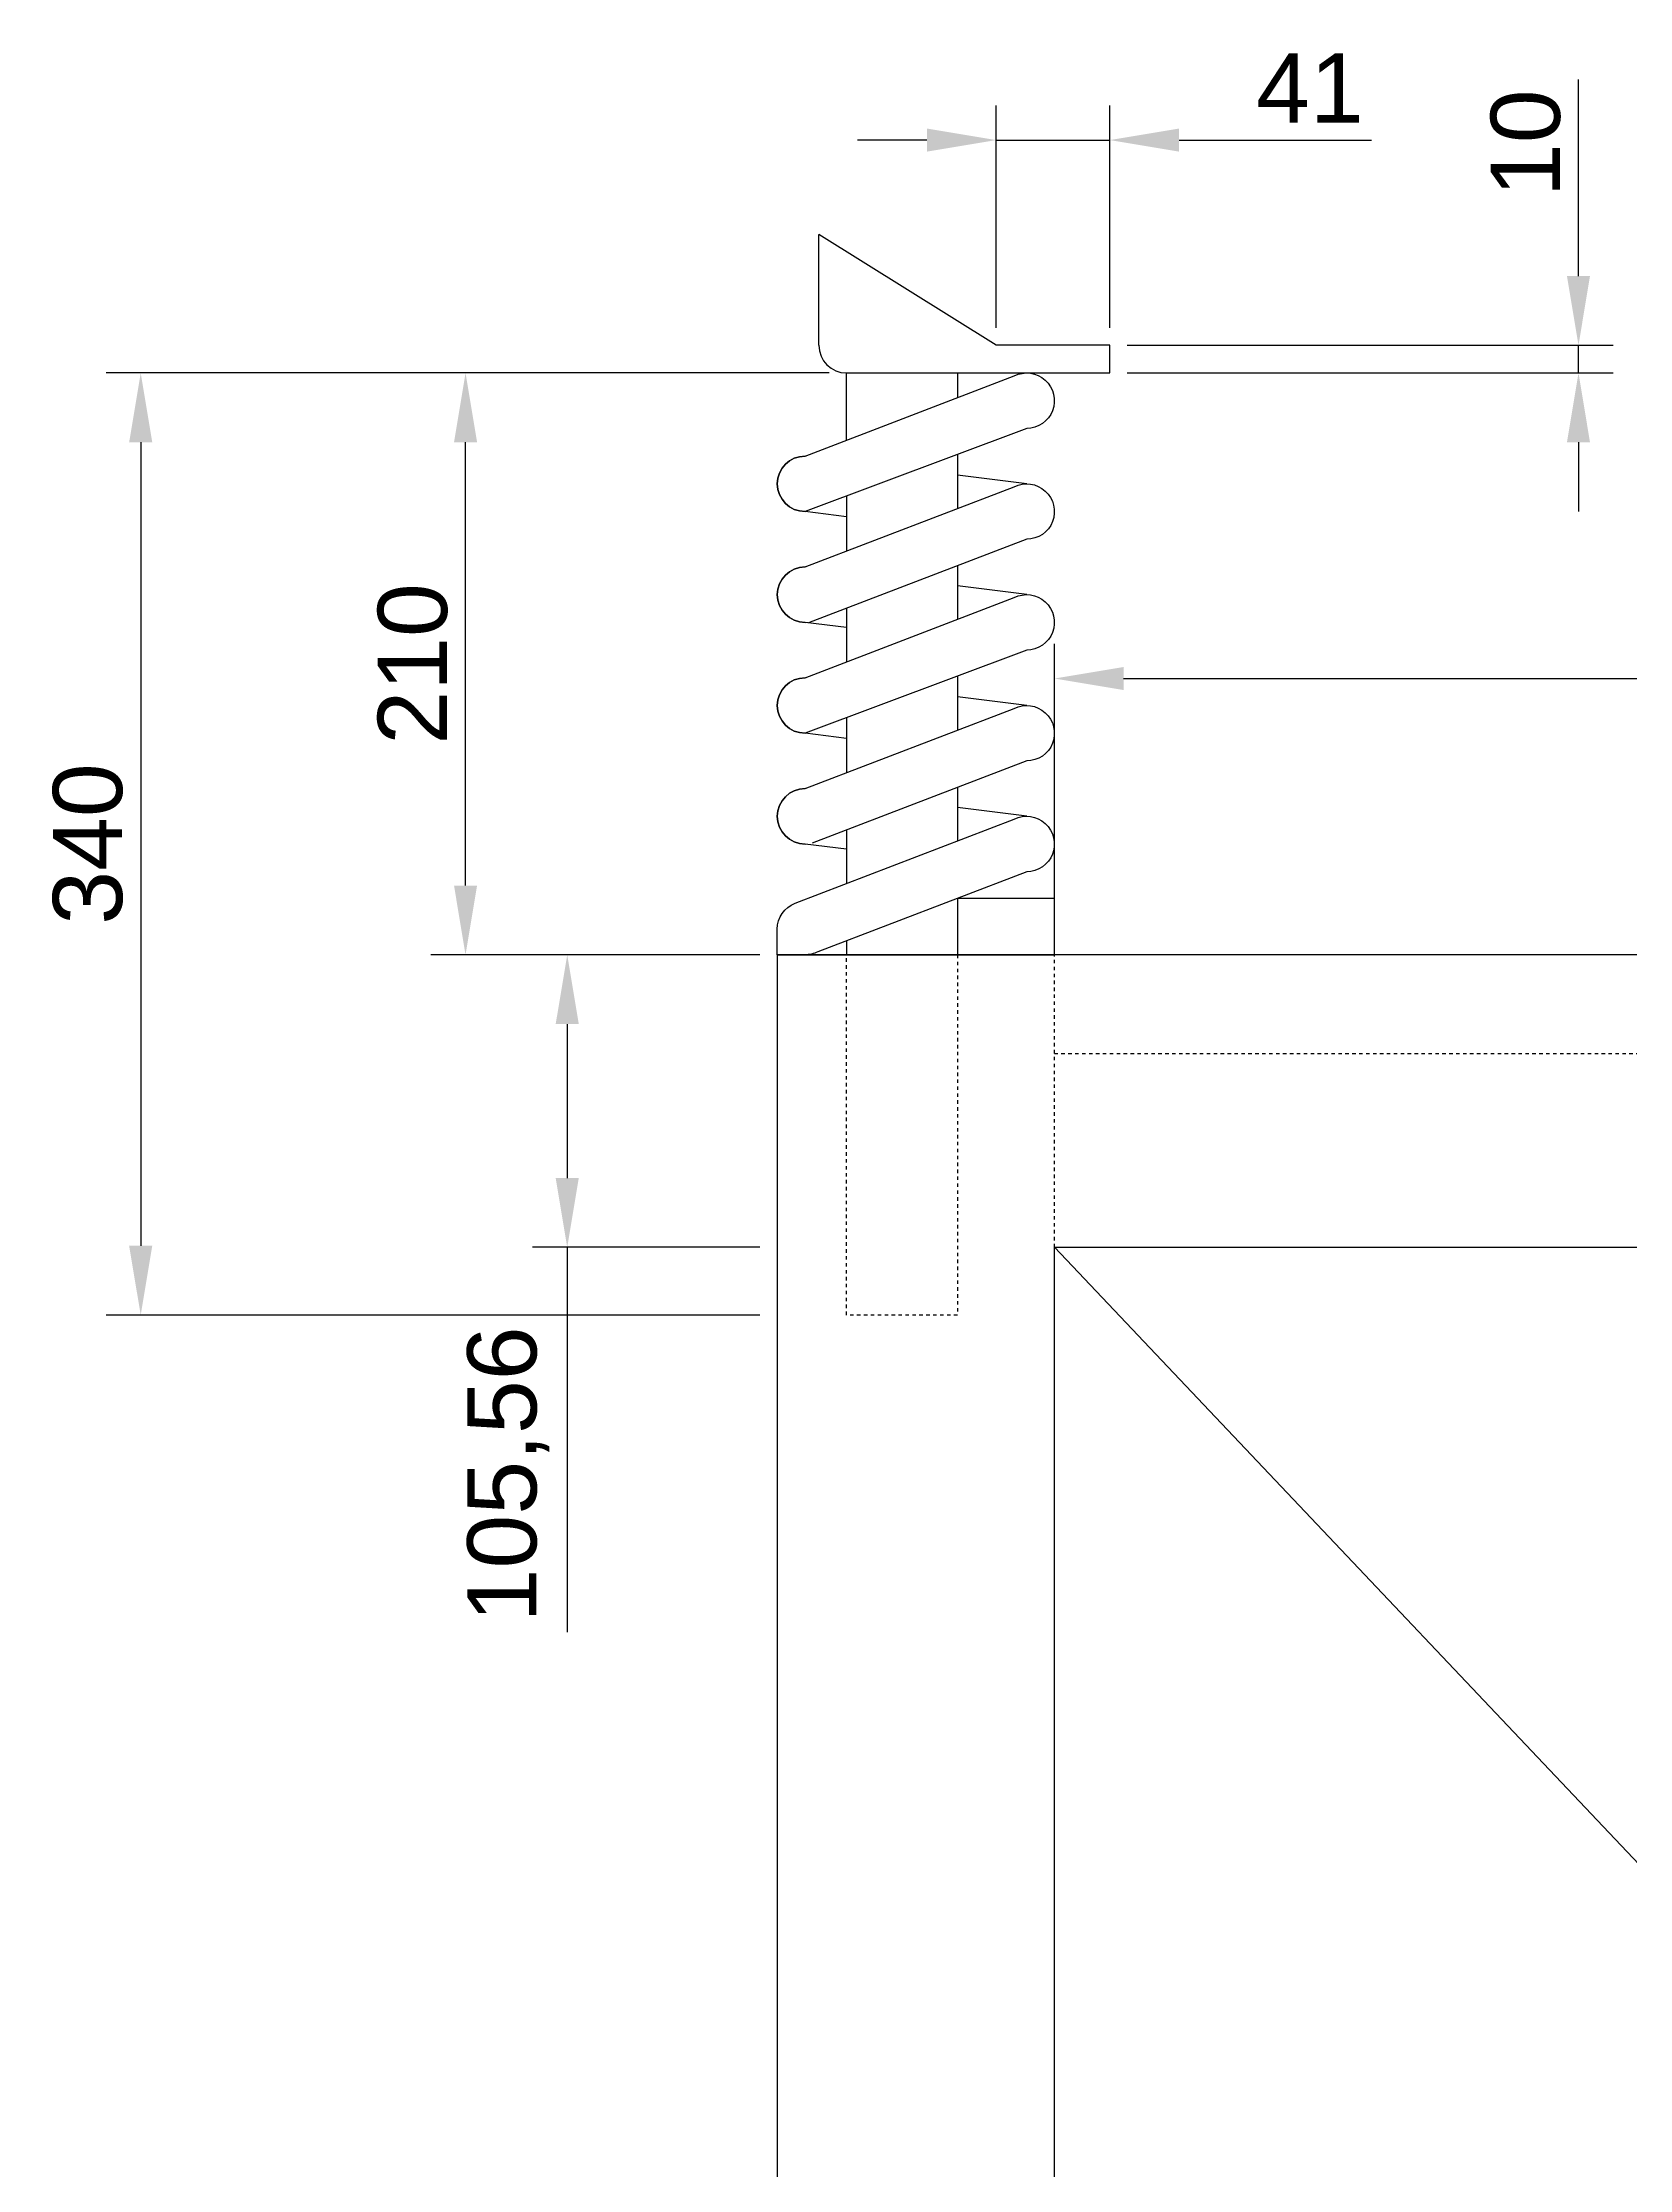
# Model space of a CAD drawing. Header units: millimetres. Extents: x 1887 to 5407, y 984 to 3911.
# Drawn here: x 1887 to 2460, y 3136 to 3903 of the extents above; entities that cross this region are included whole.
import ezdxf

# ---------------------------------------------------------------- set-up
doc = ezdxf.new("R2010")
doc.units = ezdxf.units.MM
doc.linetypes.add('JIS_02_1.2', pattern=[2.5, 1.25, -1.25])
doc.layers.add('PONTILHADO', color=7, linetype='JIS_02_1.2')
doc.styles.get("Standard").update_dxf_attribs({"font": 'arial.ttf'})
doc.dimstyles.new('Anotativo', dxfattribs={"dimscale": 0, "dimtxt": 2.5, "dimasz": 2.5, "dimexe": 1.25, "dimexo": 0.625, "dimtad": 1, "dimtxsty": 'Standard', "dimcen": 2.5, "dimadec": 0, "dimazin": 0, "dimtfac": 1, "dimtmove": 0, "dimatfit": 3, "dimfxl": 1, "dimarcsym": 0})

# ---------------------------------------------------------------- blocks, each defined once
blk = doc.blocks.new('*D6')
at = {"color": 0, "lineweight": -2, "transparency": 16777216}
for p, q in [((2171.11, 3784.21), (2027.34, 3784.21)), ((2039.84, 3599.21), (2039.84, 3759.21)), ((2146.11, 3574.21), (2027.34, 3574.21))]:
    blk.add_line(p, q, dxfattribs=at)
at = {"color": 0, "transparency": 16777216}
for points in [[(2035.68, 3759.21), (2044.01, 3759.21), (2039.84, 3784.21)], [(2035.68, 3599.21), (2044.01, 3599.21), (2039.84, 3574.21)]]:
    blk.add_solid(points, dxfattribs=at)
at = {"layer": 'Defpoints', "color": 0, "transparency": 16777216}
for p in [(2039.84, 3784.21), (2177.36, 3784.21), (2152.36, 3574.21)]:
    blk.add_point(p, dxfattribs=at)
at = {"color": 0, "transparency": 16777216, "insert": (2020.83, 3679.21), "char_height": 25, "attachment_point": 5, "rotation": 90}
blk.add_mtext('210', dxfattribs=at)
blk = doc.blocks.new('*D9')
at = {"color": 0, "lineweight": -2, "transparency": 16777216}
for p, q in [((2231.36, 3800.46), (2231.36, 3880.77)), ((2272.36, 3800.46), (2272.36, 3880.77)), ((2206.36, 3868.27), (2181.36, 3868.27)), ((2231.36, 3868.27), (2272.36, 3868.27)), ((2297.36, 3868.27), (2366.85, 3868.27))]:
    blk.add_line(p, q, dxfattribs=at)
at = {"color": 0, "transparency": 16777216}
for points in [[(2206.36, 3872.44), (2206.36, 3864.11), (2231.36, 3868.27)], [(2297.36, 3872.44), (2297.36, 3864.11), (2272.36, 3868.27)]]:
    blk.add_solid(points, dxfattribs=at)
at = {"layer": 'Defpoints', "color": 0, "transparency": 16777216}
for p in [(2272.36, 3868.27), (2231.36, 3794.21), (2272.36, 3794.21)]:
    blk.add_point(p, dxfattribs=at)
at = {"color": 0, "transparency": 16777216, "insert": (2344.61, 3887.07), "char_height": 25, "attachment_point": 5}
blk.add_mtext('41', dxfattribs=at)
blk = doc.blocks.new('*D10')
at = {"color": 0, "lineweight": -2, "transparency": 16777216}
for p, q in [((2441.52, 3819.21), (2441.52, 3890.08)), ((2278.61, 3794.21), (2454.02, 3794.21)), ((2441.52, 3784.21), (2441.52, 3794.21)), ((2278.61, 3784.21), (2454.02, 3784.21)), ((2441.52, 3759.21), (2441.52, 3734.21))]:
    blk.add_line(p, q, dxfattribs=at)
at = {"color": 0, "transparency": 16777216}
for points in [[(2437.35, 3819.21), (2445.68, 3819.21), (2441.52, 3794.21)], [(2437.35, 3759.21), (2445.68, 3759.21), (2441.52, 3784.21)]]:
    blk.add_solid(points, dxfattribs=at)
at = {"layer": 'Defpoints', "color": 0, "transparency": 16777216}
for p in [(2272.36, 3794.21), (2272.36, 3784.21), (2441.52, 3784.21)]:
    blk.add_point(p, dxfattribs=at)
at = {"color": 0, "transparency": 16777216, "insert": (2422.5, 3867.15), "char_height": 25, "attachment_point": 5, "rotation": 90}
blk.add_mtext('10', dxfattribs=at)
blk = doc.blocks.new('*D16')
at = {"color": 0, "lineweight": -2, "transparency": 16777216}
for p, q in [((2171.11, 3784.21), (1910.1, 3784.21)), ((1922.6, 3759.21), (1922.6, 3469.21)), ((2146.11, 3444.21), (1910.1, 3444.21))]:
    blk.add_line(p, q, dxfattribs=at)
at = {"color": 0, "transparency": 16777216}
for points in [[(1918.43, 3759.21), (1926.77, 3759.21), (1922.6, 3784.21)], [(1918.43, 3469.21), (1926.77, 3469.21), (1922.6, 3444.21)]]:
    blk.add_solid(points, dxfattribs=at)
at = {"layer": 'Defpoints', "color": 0, "transparency": 16777216}
for p in [(2177.36, 3784.21), (1922.6, 3444.21), (2152.36, 3444.21)]:
    blk.add_point(p, dxfattribs=at)
at = {"color": 0, "transparency": 16777216, "insert": (1903.58, 3614.21), "char_height": 25, "attachment_point": 5, "rotation": 90}
blk.add_mtext('340', dxfattribs=at)
blk = doc.blocks.new('*D23')
at = {"color": 0, "lineweight": -2, "transparency": 16777216}
for p, q in [((2252.36, 3580.46), (2252.36, 3686.44)), ((3052.64, 3580.46), (3052.64, 3686.44)), ((2277.36, 3673.94), (3027.64, 3673.94))]:
    blk.add_line(p, q, dxfattribs=at)
at = {"color": 0, "transparency": 16777216}
for points in [[(2277.36, 3678.1), (2277.36, 3669.77), (2252.36, 3673.94)], [(3027.64, 3678.1), (3027.64, 3669.77), (3052.64, 3673.94)]]:
    blk.add_solid(points, dxfattribs=at)
at = {"layer": 'Defpoints', "color": 0, "transparency": 16777216}
for p in [(3052.64, 3673.94), (2252.36, 3574.21), (3052.64, 3574.21)]:
    blk.add_point(p, dxfattribs=at)
at = {"color": 0, "transparency": 16777216, "insert": (2652.5, 3695.21), "char_height": 25, "attachment_point": 5}
blk.add_mtext('800,28', dxfattribs=at)
blk = doc.blocks.new('*D25')
at = {"color": 0, "lineweight": -2, "transparency": 16777216}
for p, q in [((2146.11, 3574.21), (2064.04, 3574.21)), ((2076.54, 3549.21), (2076.54, 3493.66)), ((2146.11, 3468.66), (2064.04, 3468.66)), ((2076.54, 3468.66), (2076.54, 3329.74))]:
    blk.add_line(p, q, dxfattribs=at)
at = {"color": 0, "transparency": 16777216}
for points in [[(2072.37, 3549.21), (2080.71, 3549.21), (2076.54, 3574.21)], [(2072.37, 3493.66), (2080.71, 3493.66), (2076.54, 3468.66)]]:
    blk.add_solid(points, dxfattribs=at)
at = {"layer": 'Defpoints', "color": 0, "transparency": 16777216}
for p in [(2076.54, 3574.21), (2152.36, 3574.21), (2152.36, 3468.66)]:
    blk.add_point(p, dxfattribs=at)
at = {"color": 0, "transparency": 16777216, "insert": (2055.27, 3386.7), "char_height": 25, "attachment_point": 5, "rotation": 90}
blk.add_mtext('105,56', dxfattribs=at)

msp = doc.modelspace()

# ---------------------------------------------------------------- linework, layer by layer
for p, q in [((2167.362, 3794.211), (2167.362, 3834.211)), ((2231.362, 3794.211), (2167.362, 3834.211)), ((2272.362, 3794.211), (2231.362, 3794.211)), ((2272.362, 3784.211), (2272.362, 3794.211)), ((2177.362, 3759.959), (2177.362, 3784.211)), ((2177.362, 3784.211), (2247.362, 3784.211)), ((2217.362, 3784.211), (2217.362, 3775.288)), ((2247.362, 3784.211), (2272.362, 3784.211)), ((2217.362, 3754.836), (2217.362, 3735.288)), ((2242.362, 3744.211), (2217.362, 3747.336)), ((2177.362, 3739.836), (2177.362, 3719.959)), ((2177.362, 3732.336), (2162.362, 3734.211)), ((2217.362, 3714.635), (2217.362, 3695.288)), ((2242.362, 3704.211), (2217.362, 3707.336)), ((2177.362, 3699.313), (2177.362, 3679.959)), ((2217.362, 3674.836), (2217.362, 3655.288)), ((2242.362, 3664.211), (2217.362, 3667.336)), ((2177.362, 3652.336), (2162.362, 3654.211)), ((2177.362, 3659.836), (2177.362, 3639.959)), ((2217.362, 3634.635), (2217.362, 3615.288)), ((2242.362, 3624.211), (2217.362, 3627.336)), ((2177.362, 3619.313), (2177.362, 3599.959)), ((2217.362, 3594.635), (2217.362, 3574.211)), ((2177.362, 3579.313), (2177.362, 3574.211)), ((2152.362, 3574.211), (2152.362, 2574.211)), ((3152.362, 3574.211), (2152.362, 3574.211)), ((2252.362, 2574.211), (2252.362, 3468.655)), ((2252.362, 3468.655), (2531.309, 3174.211)), ((2252.362, 3468.655), (3052.362, 3468.655))]:
    msp.add_line(p, q)
at = {"color": 7}
for p, q in [((2217.362, 3594.635), (2252.362, 3594.635)), ((2252.362, 3574.211), (2252.362, 3594.635)), ((2152.362, 3574.211), (2252.362, 3574.211))]:
    msp.add_line(p, q, dxfattribs=at)
for points in [[(2162.362, 3754.211), (2237.882, 3783.151, -1.2641122), (2242.362, 3764.211), (2162.362, 3734.211, -1)], [(2162.362, 3674.211), (2237.882, 3703.151, -1.2641122), (2242.362, 3684.211), (2162.362, 3654.211, -1)]]:
    msp.add_lwpolyline(points, format="xyb", close=True)
for points in [[(2177.362, 3692.336), (2162.362, 3694.211, -1), (2162.362, 3714.211), (2237.882, 3743.151, -1.2641122), (2242.362, 3724.211), (2163.628, 3694.053)], [(2177.362, 3612.336), (2162.362, 3614.211, -1), (2162.362, 3634.211), (2237.882, 3663.151, -1.2641122), (2242.362, 3644.211), (2164.889, 3614.536)], [(2152.362, 3574.211), (2152.362, 3583.502, -0.3106635), (2158.783, 3592.84), (2237.882, 3623.151, -1.2641122), (2242.362, 3604.211), (2166.945, 3575.323, -0.1195854), (2162.362, 3574.211)]]:
    msp.add_lwpolyline(points, format="xyb")
msp.add_lwpolyline([(2152.362, 3574.211), (2252.362, 3574.211), (2242.362, 3574.211)])
for centre, start in [((2177.362, 3794.211), 180), ((2162.362, 3744.211), 90), ((2162.362, 3704.211), 90), ((2162.362, 3664.211), 90), ((2162.362, 3624.211), 90)]:
    msp.add_arc(centre, 10, start, 270)
at = {"layer": 'PONTILHADO', "color": 7}
for p, q in [((2177.362, 3444.211), (2177.362, 3574.211)), ((2217.362, 3574.211), (2217.362, 3444.211)), ((2252.362, 3538.655), (2252.362, 3574.211)), ((2252.362, 3468.655), (2252.362, 3538.655)), ((2252.362, 3538.655), (3052.362, 3538.655)), ((2217.362, 3444.211), (2177.362, 3444.211))]:
    msp.add_line(p, q, dxfattribs=at)

# ---------------------------------------------------------------- dimensions: what is measured, and where the dimension line sits
at = {"color": 10}
dim = msp.add_linear_dim(base=(2272.362, 3868.273), p1=(2231.362, 3794.211), p2=(2272.362, 3794.211), dimstyle='Anotativo', dxfattribs=at)
dim.commit()
dim.dimension.update_dxf_attribs({"geometry": '*D9', "text_midpoint": (2344.608, 3887.074)})
dim = msp.add_linear_dim(base=(2441.517, 3784.211), p1=(2272.362, 3794.211), p2=(2272.362, 3784.211), angle=90, dimstyle='Anotativo', dxfattribs=at)
dim.commit()
dim.dimension.update_dxf_attribs({"geometry": '*D10', "text_midpoint": (2441.517, 3867.148), "dimtype": 160})
for base, p1, p2, picture, middle in [((1922.599, 3444.211), (2177.362, 3784.211), (2152.362, 3444.211), '*D16', (1903.576, 3614.211)), ((2039.844, 3784.211), (2152.362, 3574.211), (2177.362, 3784.211), '*D6', (2020.83, 3679.211))]:
    dim = msp.add_linear_dim(base=base, p1=p1, p2=p2, angle=90, dimstyle='Anotativo', dxfattribs=at)
    dim.commit()
    dim.dimension.update_dxf_attribs({"geometry": picture, "text_midpoint": middle})
at = {"color": 1}
dim = msp.add_linear_dim(base=(3052.644, 3673.936), p1=(2252.362, 3574.211), p2=(3052.644, 3574.211), dimstyle='Anotativo', dxfattribs=at)
dim.commit()
dim.dimension.update_dxf_attribs({"geometry": '*D23', "text_midpoint": (2652.503, 3695.209)})
dim = msp.add_linear_dim(base=(2076.54, 3574.211), p1=(2152.362, 3468.655), p2=(2152.362, 3574.211), angle=90, dimstyle='Anotativo', dxfattribs=at)
dim.commit()
dim.dimension.update_dxf_attribs({"geometry": '*D25', "text_midpoint": (2076.54, 3386.698), "dimtype": 160})

doc.saveas('drawing.dxf')
